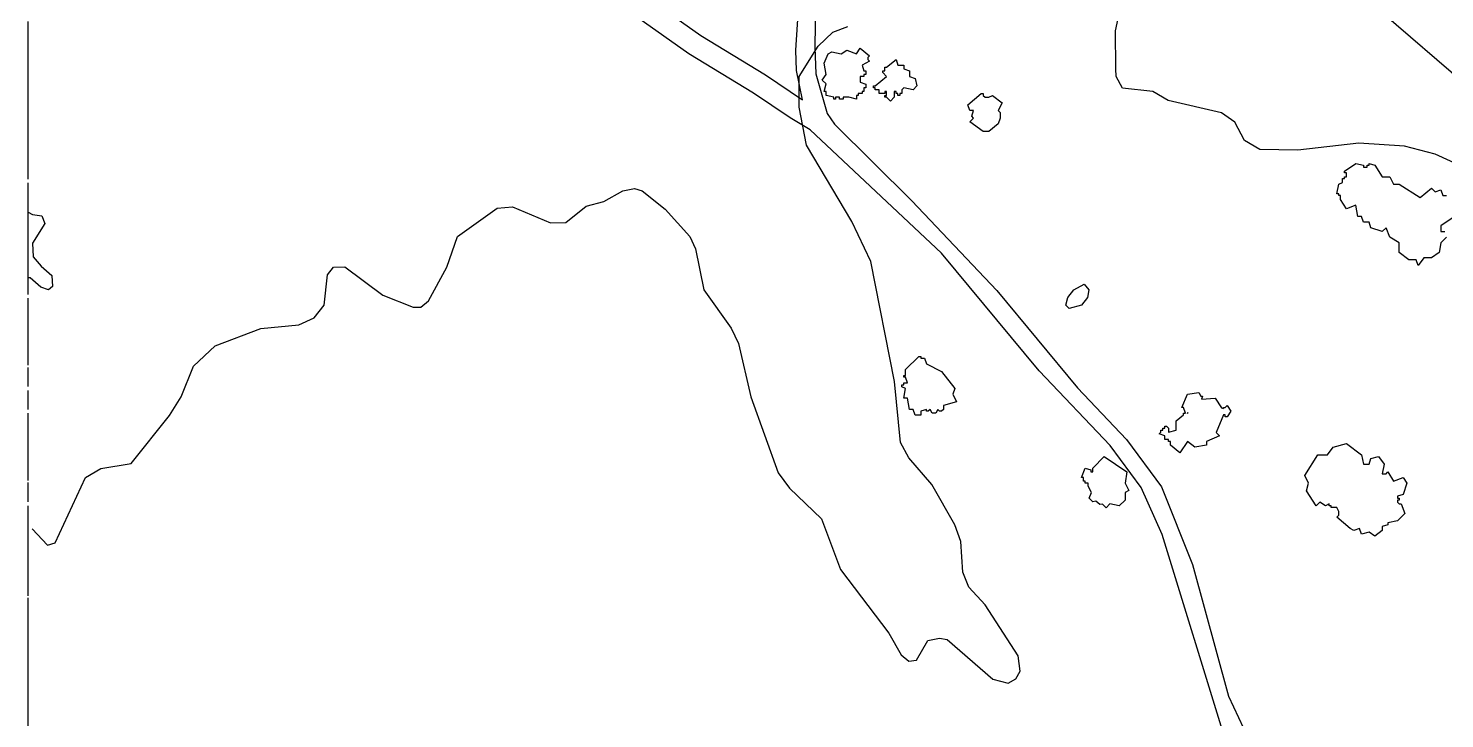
# Model space of a CAD drawing. Header units: metres. Extents: x -400 to 800, y -650 to 500.
# Drawn here: x -400 to -212.8, y 82.1 to 173.4 of the extents above; entities that cross this region are included whole.
import ezdxf

# ---------------------------------------------------------------- set-up
doc = ezdxf.new("R2010")
doc.units = ezdxf.units.M
doc.header["$LTSCALE"] = 2
doc.linetypes.add('DASHED', pattern=[1.524, 1.27, -0.254])
doc.linetypes.add('PHANTOM', pattern=[6.35, 3.175, -0.635, 0.635, -0.635, 0.635, -0.635])
for name, color, linetype in [('SITE-FLOOD-LIMIT', 5, 'DASHED'), ('SITE-PATH', 84, 'CONTINUOUS'), ('SITE-PROPERTY', 7, 'PHANTOM'), ('SITE-TREE-CANOPY', 94, 'CONTINUOUS'), ('TOPO-CONTOUR-MINOR', 9, 'CONTINUOUS')]:
    doc.layers.add(name, color=color, linetype=linetype)

msp = doc.modelspace()

# ---------------------------------------------------------------- linework, layer by layer
at = {"layer": 'SITE-FLOOD-LIMIT'}
msp.add_lwpolyline([(-400, -35.54), (-400, 500)], dxfattribs=at)
at = {"layer": 'SITE-PATH'}
for points in [[(-360.38, 207.28), (-311.14, 172.42), (-302.58, 167.23), (-297.7, 163.89), (-298.47, 167.78), (-298.55, 170.49), (-298.11, 177.28)], [(-241.84, 79.41), (-250.18, 106.44), (-252.94, 112.68), (-257.02, 118.2), (-266.42, 128.08), (-279.31, 143.64), (-296.69, 159.94), (-299.34, 161.51), (-304.15, 164.81), (-312.72, 169.99), (-361.94, 204.84)], [(-295.97, 176.95), (-296.04, 170.83), (-295.93, 167.36), (-294.42, 162.09), (-293.44, 160.69), (-283.23, 150.55), (-272.03, 138.69), (-261.34, 125.84), (-254.88, 119.01), (-250.23, 112.76), (-246.17, 102.48), (-241.41, 85.07), (-236.12, 73.8)]]:
    msp.add_lwpolyline(points, dxfattribs=at)
at = {"layer": 'SITE-PROPERTY'}
msp.add_lwpolyline([(-359.9, 295.53), (-90.66, 97.77), (-88.08, 82.15), (-85.78, 66.48), (-83.77, 50.77), (-82.04, 35.03), (-80.59, 19.26), (-79.44, 3.46), (-78.56, -12.36), (-77.98, -28.18), (-77.61, -47.16), (-77.52, -66.15), (-78.25, -350.73), (-84.35, -357.69), (-84.47, -430.44), (-129.06, -481.17), (-400, -480.78), (-400, 324.95)], close=True, dxfattribs=at)
at = {"layer": 'SITE-TREE-CANOPY'}
for points in [[(-288.82, 169.74), (-289.07, 169.5), (-289.07, 169.24), (-288.82, 169), (-289.82, 168.5), (-289.57, 167.74), (-289.32, 167.74), (-289.32, 167.24), (-289.57, 167.24), (-289.57, 167), (-290.07, 167), (-290.07, 166.24), (-289.32, 165.99), (-289.32, 165.49), (-289.57, 165.49), (-289.57, 164.99), (-289.82, 164.99), (-289.82, 164.75), (-290.32, 164.74), (-290.32, 164.49), (-290.57, 164.49), (-290.57, 163.99), (-291.57, 164.25), (-292.32, 164.25), (-292.32, 163.99), (-292.82, 163.99), (-292.82, 164.25), (-293.32, 164.24), (-293.32, 163.99), (-293.57, 163.99), (-293.57, 164.24), (-294.57, 164.49), (-294.57, 164.99), (-294.82, 164.99), (-294.57, 166), (-295.07, 166.5), (-294.57, 167.24), (-294.82, 168.74), (-294.32, 169.99), (-293.82, 170.24), (-292.57, 169.99), (-291.82, 170.49), (-290.57, 169.99), (-290.07, 170.74)], [(-285.07, 168.5), (-284.32, 168.5), (-284.32, 168), (-283.57, 167.74), (-283.57, 166.99), (-282.82, 166.74), (-282.57, 165.75), (-283.07, 165.25), (-284.32, 165.49), (-284.57, 165.25), (-284.57, 164.75), (-284.82, 164.75), (-284.82, 164.49), (-285.07, 164.49), (-285.07, 164.75), (-285.32, 164.75), (-285.32, 164.99), (-285.57, 164.99), (-285.57, 164.25), (-286.07, 163.75), (-286.57, 164.25), (-286.82, 164.25), (-286.82, 164.49), (-286.57, 164.49), (-286.57, 164.99), (-286.82, 164.99), (-286.82, 164.75), (-287.57, 164.75), (-287.57, 165.24), (-288.07, 165.24), (-288.07, 165.49), (-288.32, 165.49), (-288.32, 165.74), (-288.07, 165.74), (-286.57, 166.99), (-287.07, 167.5), (-287.07, 167.74), (-286.82, 167.74), (-286.82, 168.24), (-286.57, 168.24), (-285.32, 169.24)], [(-273.57, 164.24), (-273.07, 164.24), (-272.57, 164.49), (-271.32, 163.49), (-271.82, 162.5), (-271.57, 162.24), (-271.57, 161.5), (-271.82, 160.74), (-273.07, 159.74), (-273.82, 159.74), (-275.57, 161), (-275.07, 161.5), (-275.32, 161.74), (-275.07, 162.5), (-275.57, 162.49), (-275.82, 163.24), (-274.07, 164.75), (-273.82, 164.75), (-273.82, 164.49)], [(-399.44, 148.76), (-398.21, 148.58), (-397.83, 147.56), (-399.45, 144.97), (-399.37, 143.15), (-398.29, 141.91), (-396.9, 140.69), (-396.79, 139.24), (-397.34, 138.77), (-398.35, 139.13), (-399.75, 140.4), (-400, 140.36), (-400, 149.08)], [(-282.07, 129.74), (-281.57, 129.74), (-281.32, 128.99), (-279.32, 127.99), (-277.57, 125.75), (-277.82, 124.99), (-277.32, 123.99), (-279.07, 123.49), (-279.07, 122.99), (-279.32, 122.74), (-279.57, 122.74), (-279.82, 122.99), (-280.07, 122.5), (-280.57, 122.5), (-280.82, 122.99), (-281.07, 122.74), (-281.32, 122.74), (-281.32, 122.99), (-282.07, 122.74), (-282.07, 122.24), (-282.82, 122.24), (-283.07, 122.99), (-283.57, 122.99), (-283.82, 124.49), (-284.32, 124.49), (-284.07, 125.75), (-284.57, 125.99), (-284.57, 126.25), (-284.32, 126.25), (-284.32, 126.49), (-283.82, 126.49), (-284.07, 127.24), (-284.32, 127.24), (-284.32, 127.49), (-284.07, 127.49), (-284.07, 128.24), (-282.32, 130), (-282.07, 130)], [(-242.07, 123.25), (-241.82, 123.25), (-241.57, 123.49), (-241.07, 122.75), (-241.57, 121.99), (-241.82, 121.99), (-241.82, 122.25), (-242.05, 122.25), (-243.03, 119.94), (-242.57, 119.49), (-244.32, 118.74), (-244.32, 118.24), (-245.82, 118), (-246.82, 118.74), (-247.82, 117.24), (-249.07, 118.24), (-249.07, 118.74), (-249.32, 118.74), (-249.32, 118.99), (-249.82, 118.99), (-249.82, 119.49), (-250.57, 119.75), (-250.32, 119.99), (-250.32, 120.25), (-250.07, 120.25), (-250.07, 120.49), (-249.82, 120.49), (-249.82, 120.75), (-249.57, 120.75), (-249.32, 120.49), (-249.32, 119.99), (-248.32, 120.25), (-248.32, 121.49), (-247.32, 122.25), (-247.32, 122.49), (-247.07, 122.49), (-247.32, 123.25), (-247.57, 123.25), (-246.82, 124.99), (-245.32, 125.24), (-245.07, 124.74), (-244.82, 124.74), (-244.98, 124.34), (-243.16, 124.47), (-242.3, 123.21), (-242.07, 123.11)], [(-246.76, 122.58), (-246.82, 122.49), (-246.81, 122.45)], [(-223.57, 115.75), (-222.82, 115.75), (-222.57, 116.49), (-221.57, 116.75), (-220.82, 115.75), (-221.07, 114.49), (-220.57, 114.49), (-220.32, 114.74), (-219.57, 113.49), (-218.32, 113.99), (-217.82, 113.24), (-218.32, 111.74), (-219.07, 111.5), (-219.07, 111.24), (-218.82, 111.24), (-218.82, 111), (-219.07, 111), (-219.07, 110.74), (-218.82, 110.5), (-218.57, 110.5), (-218.07, 109.24), (-219.07, 108.25), (-220.32, 107.99), (-220.32, 107.75), (-221.07, 107.49), (-221.07, 106.99), (-222.07, 106.25), (-222.82, 106.75), (-223.82, 106.49), (-224.07, 107.25), (-224.82, 106.99), (-225.32, 107.25), (-227.07, 108.74), (-226.82, 108.99), (-226.82, 109.5), (-227.07, 110), (-227.82, 110), (-227.82, 110.24), (-228.07, 110.24), (-228.07, 110.5), (-228.57, 110.24), (-229.32, 110.74), (-229.82, 110.24), (-231.07, 112.24), (-230.82, 113.25), (-231.32, 114.25), (-229.57, 116.99), (-228.32, 116.99), (-227.57, 117.99), (-225.82, 118.49), (-223.82, 116.99)], [(-259.32, 110.75), (-259.82, 111.25), (-259.51, 111.99), (-259.96, 112.85), (-259.93, 113.24), (-260.32, 113.24), (-260.32, 113.5), (-260.57, 113.5), (-260.57, 114), (-260.82, 114), (-260.32, 115.24), (-259.57, 115), (-259.57, 114.74), (-259.32, 114.75), (-259.32, 115.24), (-257.82, 116.74), (-254.82, 114.74), (-255.07, 113.24), (-254.57, 112.25), (-255.07, 111.99), (-255.07, 110.99), (-255.82, 110.25), (-257.07, 110.49), (-257.57, 109.99), (-258.03, 110.46), (-258.39, 110.41), (-258.92, 110.87)]]:
    msp.add_lwpolyline(points, close=True, dxfattribs=at)
for points in [[(-212.57, 145.75), (-213.32, 144.99), (-213.57, 143.74), (-214.57, 143), (-215.57, 143), (-216.32, 142), (-216.57, 142.74), (-217.57, 142.74), (-218.82, 143.74), (-218.82, 144.99), (-220.07, 145.75), (-220.57, 146.99), (-221.07, 146.49), (-222.57, 146.99), (-222.82, 147.74), (-223.57, 147.74), (-223.82, 148.49), (-224.32, 148.49), (-224.57, 150), (-225.82, 149.5), (-226.57, 150.74), (-226.57, 151.24), (-226.82, 151.24), (-226.82, 151.49), (-227.07, 151.49), (-226.82, 152.74), (-226.32, 152.99), (-226.32, 153.49), (-226.07, 153.49), (-226.07, 153.75), (-225.82, 153.75), (-225.82, 154.25), (-226.07, 154.25), (-226.07, 154.49), (-224.57, 155.49), (-223.57, 155.25), (-223.57, 154.99), (-223.07, 154.99), (-223.07, 155.25), (-222.82, 155.25), (-222.82, 155.49), (-222.07, 155.25), (-221.07, 153.74), (-220.07, 153.74), (-219.57, 152.74), (-218.82, 152.74), (-216.07, 151), (-214.57, 152.24), (-214.07, 151.74), (-213.32, 152), (-213.07, 151.24), (-212.57, 151.24)], [(-211.82, 148.25), (-213.32, 147.25), (-213.32, 146.49), (-212.82, 146.49)]]:
    msp.add_lwpolyline(points, dxfattribs=at)
at = {"layer": 'TOPO-CONTOUR-MINOR'}
for points in [[(-210.04, 154.89), (-214.1, 156.73), (-218.13, 157.77), (-224.17, 158.18), (-232.23, 157.25), (-237.27, 157.36), (-239.29, 158.52), (-240.54, 160.94), (-242.31, 162.2), (-249.36, 163.8), (-251.38, 165), (-255.41, 165.45), (-256.23, 166.98), (-256.28, 167.99), (-256.31, 173.03), (-255.87, 175.04)], [(-221.15, 175.49), (-210.08, 165.98)], [(-399.5, 107.18), (-397.48, 105.03), (-396.47, 105.35), (-392.44, 113.99), (-390.43, 115.18), (-386.4, 115.84), (-381.36, 122.18), (-379.81, 124.66), (-378.19, 128.69), (-375.31, 131.37), (-369.27, 133.67), (-364.23, 134.15), (-362.21, 135.08), (-360.92, 136.75), (-360.48, 140.79), (-359.69, 141.79), (-358.18, 141.82), (-353.15, 138.09), (-349.12, 136.48), (-348.11, 136.5), (-347.1, 137.35), (-344.69, 141.79), (-343.28, 145.82), (-338.03, 149.57), (-336.02, 149.77), (-330.98, 147.66), (-328.96, 147.7), (-326.29, 149.85), (-323.93, 150.46), (-321.45, 151.87), (-319.89, 152.2), (-318.88, 151.87), (-315.86, 149.47), (-312.56, 145.82), (-311.83, 144.22), (-310.75, 138.77), (-307.12, 133.73), (-306.13, 131.72), (-304.53, 124.66), (-300.9, 114.59), (-299.41, 112.57), (-295.16, 108.54), (-292.69, 101.81), (-286.28, 93.43), (-284.63, 90.54), (-283.62, 89.69), (-282.61, 89.85), (-281.12, 92.42), (-279.59, 92.76), (-278.58, 92.56), (-272.54, 87.35), (-270.52, 86.78), (-269.51, 87.36), (-268.93, 88.39), (-269.18, 90.4), (-273.54, 97.15), (-275.73, 99.47), (-276.5, 101.49), (-276.76, 105.52), (-277.57, 107.73), (-280.6, 113.06), (-283.62, 116.58), (-284.74, 118.62), (-285.51, 126.68), (-288.66, 142.55), (-291.15, 147.84), (-297.14, 157.91), (-298.13, 162.95), (-298.15, 166.98), (-295.63, 171.01), (-293.7, 172.87), (-291.68, 173.62)]]:
    msp.add_lwpolyline(points, dxfattribs=at)
msp.add_lwpolyline([(-261.83, 138.77), (-260.45, 139.55), (-259.85, 138.77), (-260.03, 137.76), (-260.82, 136.75), (-262.46, 136.33), (-262.87, 136.75), (-262.61, 137.76)], close=True, dxfattribs=at)

doc.saveas('drawing.dxf')
